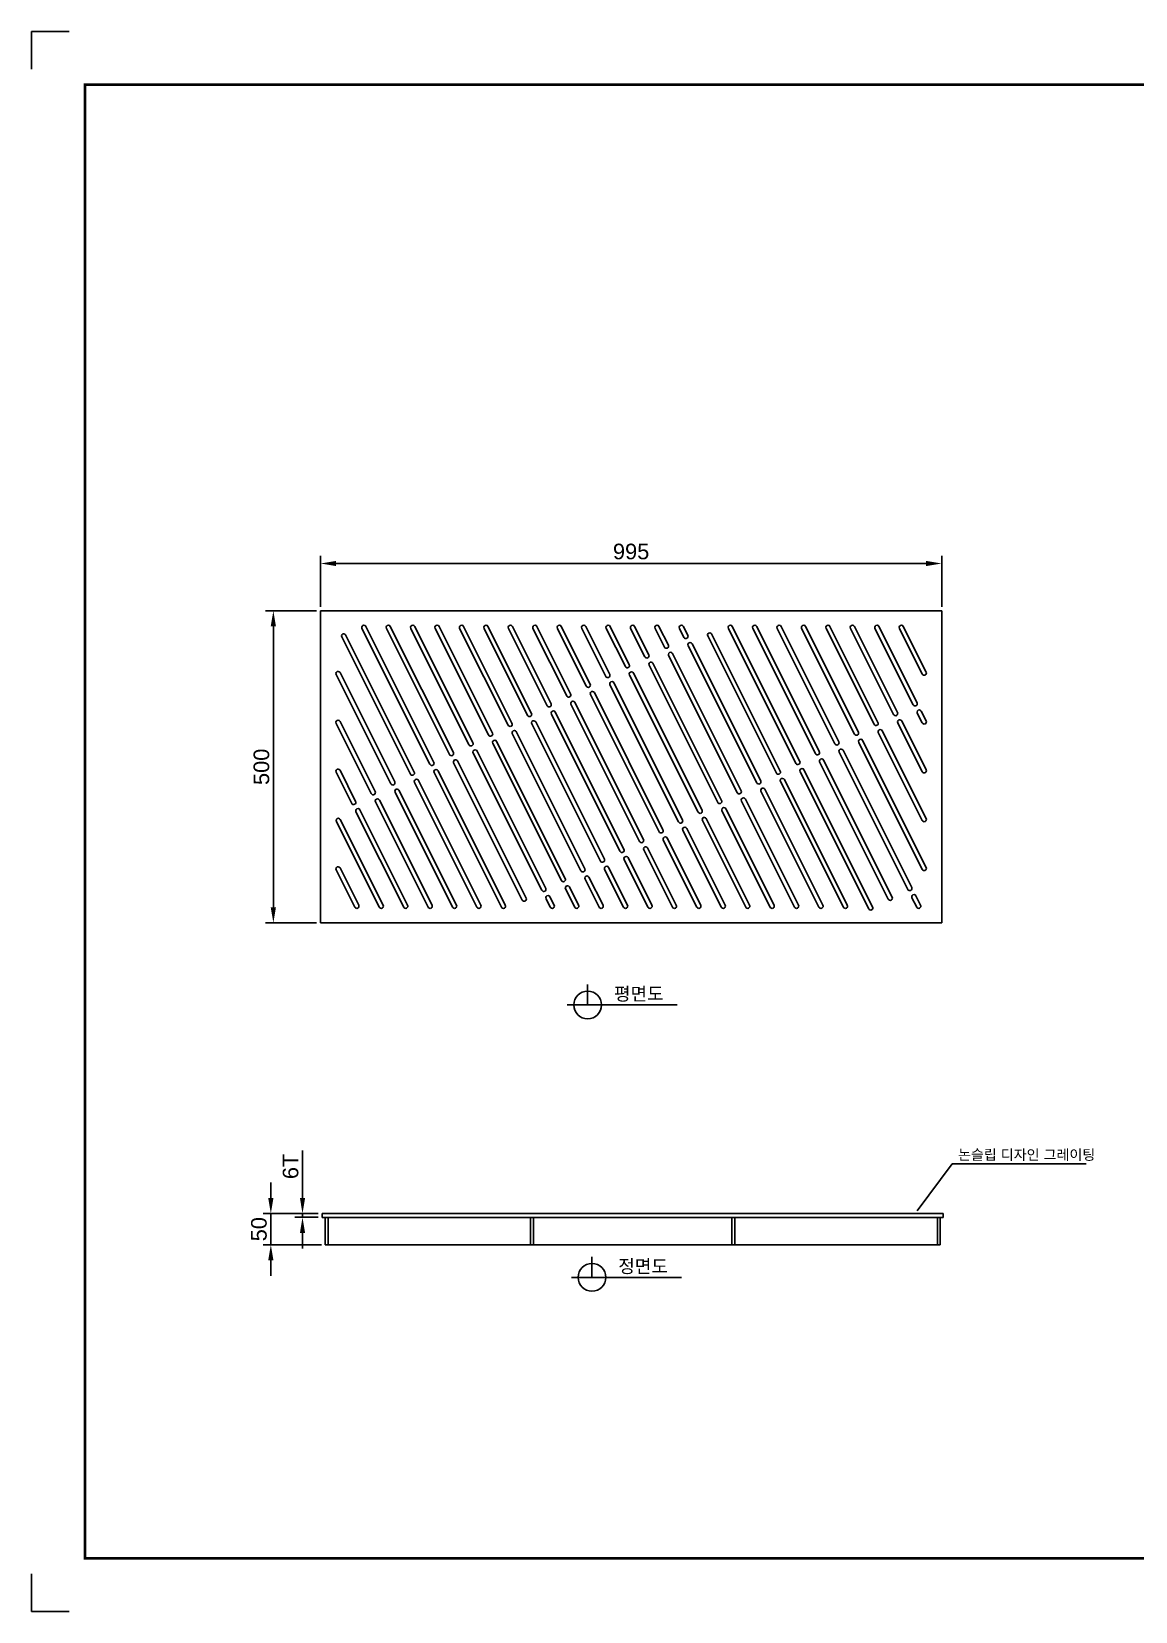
# Model space of a CAD drawing. Header units: millimetres. Extents: x 1719 to 5300, y -2352 to 181.
# Drawn here: x 1719 to 3487, y -2352 to 181 of the extents above; entities that cross this region are included whole.
import ezdxf
from ezdxf.enums import TextEntityAlignment as Align

# ---------------------------------------------------------------- set-up
doc = ezdxf.new("R2010")
doc.units = ezdxf.units.MM
for name, color, linetype in [('LAYOUT', 7, 'Continuous'), ('TEXT', 7, 'Continuous'), ('압연강', 40, 'Continuous')]:
    doc.layers.add(name, color=color, linetype=linetype)
doc.styles.get("Standard").update_dxf_attribs({"font": 'arial.ttf'})
doc.dimstyles.new('ISO-25', dxfattribs={"dimscale": 10, "dimtxt": 2.5, "dimasz": 2.5, "dimexe": 1.25, "dimexo": 0.625, "dimtad": 1, "dimtxsty": 'Standard', "dimcen": 2.5, "dimadec": 0, "dimazin": 0, "dimtfac": 1, "dimtmove": 0, "dimatfit": 3, "dimfxl": 1, "dimarcsym": 0})

# ---------------------------------------------------------------- blocks, each defined once
blk = doc.blocks.new('*D0')
at = {"color": 0, "lineweight": -2, "transparency": 16777216}
for p, q in [((2102.2, -1688.9), (2102.2, -1663.9)), ((2178.1, -1713.9), (2089.7, -1713.9)), ((2102.2, -1763.9), (2102.2, -1713.9)), ((2183.1, -1763.9), (2089.7, -1763.9)), ((2102.2, -1788.9), (2102.2, -1813.9))]:
    blk.add_line(p, q, dxfattribs=at)
at = {"color": 0, "transparency": 16777216}
for points in [[(2098, -1688.9), (2106.4, -1688.9), (2102.2, -1713.9)], [(2098, -1788.9), (2106.4, -1788.9), (2102.2, -1763.9)]]:
    blk.add_solid(points, dxfattribs=at)
at = {"layer": 'Defpoints', "color": 0, "transparency": 16777216}
for p in [(2102.2, -1713.9), (2184.3, -1713.9), (2189.3, -1763.9)]:
    blk.add_point(p, dxfattribs=at)
at = {"color": 0, "transparency": 16777216, "insert": (2083.2, -1738.9), "char_height": 25, "attachment_point": 5, "rotation": 90}
blk.add_mtext('50', dxfattribs=at)
blk = doc.blocks.new('*D1')
at = {"color": 0, "lineweight": -2, "transparency": 16777216}
for p, q in [((2152.9, -1688.9), (2152.9, -1612.7)), ((2178.1, -1713.9), (2140.4, -1713.9)), ((2178.1, -1719.9), (2140.4, -1719.9)), ((2152.9, -1719.9), (2152.9, -1713.9)), ((2152.9, -1744.9), (2152.9, -1769.9))]:
    blk.add_line(p, q, dxfattribs=at)
at = {"color": 0, "transparency": 16777216}
for points in [[(2148.8, -1688.9), (2157.1, -1688.9), (2152.9, -1713.9)], [(2148.8, -1744.9), (2157.1, -1744.9), (2152.9, -1719.9)]]:
    blk.add_solid(points, dxfattribs=at)
at = {"layer": 'Defpoints', "color": 0, "transparency": 16777216}
for p in [(2152.9, -1713.9), (2184.3, -1713.9), (2184.3, -1719.9)]:
    blk.add_point(p, dxfattribs=at)
at = {"color": 0, "transparency": 16777216, "insert": (2133.9, -1638.3), "char_height": 25, "attachment_point": 5, "rotation": 90}
blk.add_mtext('6T', dxfattribs=at)
blk = doc.blocks.new('*D2')
at = {"color": 0, "lineweight": -2, "transparency": 16777216}
for p, q in [((2175.6, -747.8), (2093.7, -747.8)), ((2106.2, -772.8), (2106.2, -1222.8)), ((2175.6, -1247.8), (2093.7, -1247.8))]:
    blk.add_line(p, q, dxfattribs=at)
at = {"color": 0, "transparency": 16777216}
for points in [[(2102, -772.8), (2110.4, -772.8), (2106.2, -747.8)], [(2102, -1222.8), (2110.4, -1222.8), (2106.2, -1247.8)]]:
    blk.add_solid(points, dxfattribs=at)
at = {"layer": 'Defpoints', "color": 0, "transparency": 16777216}
for p in [(2181.8, -747.8), (2106.2, -1247.8), (2181.8, -1247.8)]:
    blk.add_point(p, dxfattribs=at)
at = {"color": 0, "transparency": 16777216, "insert": (2087.2, -997.8), "char_height": 25, "attachment_point": 5, "rotation": 90}
blk.add_mtext('500', dxfattribs=at)
blk = doc.blocks.new('*D3')
at = {"color": 0, "lineweight": -2, "transparency": 16777216}
for p, q in [((2181.8, -741.5), (2181.8, -659.4)), ((2206.8, -671.9), (3151.8, -671.9)), ((3176.8, -741.5), (3176.8, -659.4))]:
    blk.add_line(p, q, dxfattribs=at)
at = {"color": 0, "transparency": 16777216}
for points in [[(2206.8, -667.7), (2206.8, -676), (2181.8, -671.9)], [(3151.8, -667.7), (3151.8, -676), (3176.8, -671.9)]]:
    blk.add_solid(points, dxfattribs=at)
at = {"layer": 'Defpoints', "color": 0, "transparency": 16777216}
for p in [(3176.8, -671.9), (2181.8, -747.8), (3176.8, -747.8)]:
    blk.add_point(p, dxfattribs=at)
at = {"color": 0, "transparency": 16777216, "insert": (2679.3, -652.8), "char_height": 25, "attachment_point": 5}
blk.add_mtext('995', dxfattribs=at)

msp = doc.modelspace()

# ---------------------------------------------------------------- linework, layer by layer
for p, q in [((1719.009, 180.702), (1779.301, 180.702)), ((1719.009, 120.411), (1719.009, 180.702)), ((2181.835, -747.761), (3176.835, -747.761)), ((2181.835, -747.761), (2181.835, -1247.761)), ((3176.835, -747.761), (3176.835, -1247.761)), ((3176.835, -1247.761), (2181.835, -1247.761)), ((2609.673, -1379.419), (2609.673, -1346.647)), ((2753.315, -1379.419), (2576.902, -1379.419)), ((3179.335, -1713.945), (2184.335, -1713.945)), ((2184.335, -1719.945), (2184.335, -1713.945)), ((3179.335, -1719.945), (2184.335, -1719.945)), ((2189.335, -1719.945), (2189.335, -1763.945)), ((2193.835, -1719.945), (2193.835, -1763.945)), ((2518.335, -1763.945), (2518.335, -1719.945)), ((2522.835, -1763.945), (2522.835, -1719.945)), ((2840.835, -1763.945), (2840.835, -1719.945)), ((2845.335, -1763.945), (2845.335, -1719.945)), ((3169.835, -1719.945), (3169.835, -1763.945)), ((3174.335, -1719.945), (3174.335, -1763.945)), ((3179.335, -1719.945), (3179.335, -1713.945)), ((3174.335, -1763.945), (2189.335, -1763.945)), ((2616.595, -1816.154), (2616.595, -1783.383)), ((2760.237, -1816.154), (2583.824, -1816.154)), ((1719.009, -2351.554), (1719.009, -2291.263)), ((1779.301, -2351.554), (1719.009, -2351.554))]:
    msp.add_line(p, q)
at = {"color": 4}
for p, q in [((3137.641, -1709.264), (3193.729, -1634.19)), ((3193.729, -1634.19), (3408.432, -1634.19))]:
    msp.add_line(p, q, dxfattribs=at)
for centre in [(2609.673, -1379.419), (2616.595, -1816.154)]:
    msp.add_circle(centre, 22.209)
at = {"layer": 'LAYOUT'}
msp.add_line((1804.27, -2163.98), (1804.27, -2266.293), dxfattribs=at)
at = {"layer": 'LAYOUT', "const_width": 4.263}
msp.add_lwpolyline([(1804.27, -2266.293), (5214.717, -2266.293), (5214.717, 95.441), (1804.27, 95.441)], close=True, dxfattribs=at)
at = {"layer": '압연강'}
for p, q in [((2248.08, -775.891), (2356.995, -993.721)), ((2254.341, -772.761), (2363.256, -990.591)), ((2287.212, -775.891), (2388.3, -978.069)), ((2293.473, -772.761), (2394.561, -974.938)), ((2326.343, -775.891), (2419.605, -962.416)), ((2332.604, -772.761), (2425.866, -959.286)), ((2365.474, -775.891), (2450.91, -946.764)), ((2371.735, -772.761), (2457.171, -943.633)), ((2404.605, -775.891), (2482.215, -931.111)), ((2410.866, -772.761), (2488.476, -927.981)), ((2443.736, -775.891), (2513.52, -915.459)), ((2449.997, -772.761), (2519.781, -912.328)), ((2482.868, -775.891), (2544.825, -899.806)), ((2489.129, -772.761), (2551.086, -896.676)), ((2521.999, -775.891), (2576.13, -884.154)), ((2528.26, -772.761), (2582.391, -881.023)), ((2561.13, -775.891), (2607.435, -868.501)), ((2567.391, -772.761), (2613.696, -865.371)), ((2600.261, -775.891), (2638.74, -852.849)), ((2606.522, -772.761), (2645.001, -849.719)), ((2639.392, -775.891), (2670.045, -837.197)), ((2645.653, -772.761), (2676.306, -834.066)), ((2678.524, -775.891), (2701.35, -821.544)), ((2684.785, -772.761), (2707.611, -818.414)), ((2717.655, -775.891), (2732.655, -805.892)), ((2723.916, -772.761), (2738.916, -802.761)), ((2756.786, -775.891), (2763.96, -790.239)), ((2763.047, -772.761), (2770.221, -787.109)), ((2808.234, -784.873), (2918.172, -1004.748)), ((2835.048, -775.891), (2943.216, -992.226)), ((2841.309, -772.761), (2949.477, -989.095)), ((2874.179, -775.891), (2974.521, -976.573)), ((2880.44, -772.761), (2980.782, -973.443)), ((2913.311, -775.891), (3005.826, -960.921)), ((2919.572, -772.761), (3012.087, -957.791)), ((2952.442, -775.891), (3037.131, -945.269)), ((2958.703, -772.761), (3043.391, -942.138)), ((2991.573, -775.891), (3068.435, -929.616)), ((2997.834, -772.761), (3074.696, -926.486)), ((3030.704, -775.891), (3099.74, -913.964)), ((3036.965, -772.761), (3106.001, -910.833)), ((3069.835, -775.891), (3131.045, -898.311)), ((3076.096, -772.761), (3137.306, -895.181)), ((3108.967, -775.891), (3145.574, -849.105)), ((3115.228, -772.761), (3151.835, -845.975)), ((2215.753, -789.498), (2325.691, -1009.374)), ((2222.014, -786.368), (2331.952, -1006.243)), ((2770.668, -803.656), (2880.606, -1023.531)), ((2776.929, -800.525), (2886.867, -1020.4)), ((2801.973, -788.003), (2911.911, -1007.878)), ((2708.058, -834.96), (2817.996, -1054.836)), ((2714.319, -831.83), (2824.257, -1051.705)), ((2739.363, -819.308), (2849.301, -1039.183)), ((2745.624, -816.177), (2855.562, -1036.053)), ((2206.835, -849.924), (2294.386, -1025.026)), ((2213.095, -846.794), (2300.647, -1021.896)), ((2676.753, -850.613), (2786.691, -1070.488)), ((2683.014, -847.482), (2792.952, -1067.358)), ((2614.143, -881.918), (2724.081, -1101.793)), ((2620.404, -878.787), (2730.342, -1098.663)), ((2645.448, -866.265), (2755.386, -1086.141)), ((2651.709, -863.135), (2761.647, -1083.01)), ((2557.794, -910.092), (2667.732, -1129.968)), ((2582.838, -897.57), (2692.776, -1117.446)), ((2589.099, -894.44), (2699.037, -1114.315)), ((3144.015, -908.597), (3151.835, -924.237)), ((2206.835, -928.186), (2263.081, -1040.679)), ((2213.095, -925.056), (2269.342, -1037.548)), ((2520.228, -928.875), (2630.166, -1148.751)), ((2526.489, -925.745), (2636.427, -1145.62)), ((2551.533, -913.223), (2661.471, -1133.098)), ((3106.449, -927.38), (3145.574, -1005.63)), ((3112.71, -924.249), (3151.835, -1002.499)), ((3137.754, -911.728), (3145.574, -927.367)), ((2457.619, -960.18), (2567.556, -1180.056)), ((2463.88, -957.05), (2573.817, -1176.925)), ((2488.923, -944.528), (2598.861, -1164.403)), ((2495.184, -941.397), (2605.122, -1161.273)), ((3043.839, -958.685), (3145.574, -1162.155)), ((3050.1, -955.554), (3151.835, -1159.024)), ((3075.144, -943.032), (3145.574, -1083.892)), ((3081.405, -939.902), (3151.835, -1080.762)), ((2426.314, -975.833), (2536.251, -1195.708)), ((2432.575, -972.702), (2542.512, -1192.578)), ((2987.49, -986.859), (3097.427, -1206.735)), ((3012.534, -974.337), (3122.471, -1194.213)), ((3018.795, -971.207), (3128.732, -1191.082)), ((2206.835, -1006.449), (2231.776, -1056.331)), ((2213.095, -1003.318), (2238.037, -1053.201)), ((2363.704, -1007.138), (2471.515, -1222.761)), ((2369.965, -1004.007), (2477.776, -1219.63)), ((2395.009, -991.485), (2504.946, -1211.361)), ((2401.27, -988.355), (2511.207, -1208.23)), ((2949.924, -1005.642), (3059.862, -1225.518)), ((2956.185, -1002.512), (3066.123, -1222.387)), ((2981.229, -989.99), (3091.166, -1209.865)), ((2307.355, -1035.312), (2399.514, -1219.63)), ((2332.399, -1022.79), (2432.384, -1222.761)), ((2338.66, -1019.66), (2438.645, -1219.63)), ((2887.314, -1036.947), (2980.221, -1222.761)), ((2893.575, -1033.817), (2986.482, -1219.63)), ((2918.619, -1021.295), (3019.352, -1222.761)), ((2924.88, -1018.164), (3025.613, -1219.63)), ((2269.789, -1054.095), (2354.122, -1222.761)), ((2276.05, -1050.965), (2360.383, -1219.63)), ((2301.094, -1038.443), (2393.253, -1222.761)), ((2856.009, -1052.6), (2941.089, -1222.761)), ((2862.27, -1049.469), (2947.35, -1219.63)), ((2207.179, -1085.4), (2275.859, -1222.761)), ((2213.44, -1082.27), (2282.12, -1219.63)), ((2238.484, -1069.748), (2314.99, -1222.761)), ((2244.745, -1066.617), (2321.251, -1219.63)), ((2793.399, -1083.905), (2862.827, -1222.761)), ((2799.66, -1080.774), (2869.088, -1219.63)), ((2824.704, -1068.252), (2901.958, -1222.761)), ((2830.965, -1065.122), (2908.219, -1219.63)), ((2737.05, -1112.079), (2790.826, -1219.63)), ((2762.094, -1099.557), (2823.696, -1222.761)), ((2768.355, -1096.427), (2829.957, -1219.63)), ((2699.484, -1130.862), (2745.434, -1222.761)), ((2705.745, -1127.732), (2751.695, -1219.63)), ((2730.789, -1115.21), (2784.565, -1222.761)), ((2206.835, -1162.974), (2236.728, -1222.761)), ((2213.095, -1159.843), (2242.989, -1219.63)), ((2636.874, -1162.167), (2667.171, -1222.761)), ((2643.135, -1159.037), (2673.432, -1219.63)), ((2668.179, -1146.515), (2706.302, -1222.761)), ((2674.44, -1143.384), (2712.563, -1219.63)), ((2605.569, -1177.82), (2628.04, -1222.761)), ((2611.83, -1174.689), (2634.301, -1219.63)), ((2542.959, -1209.125), (2549.778, -1222.761)), ((2549.22, -1205.994), (2556.039, -1219.63)), ((2574.264, -1193.472), (2588.909, -1222.761)), ((2580.525, -1190.342), (2595.17, -1219.63)), ((3129.18, -1207.629), (3136.745, -1222.761)), ((3135.441, -1204.499), (3143.006, -1219.63))]:
    msp.add_line(p, q, dxfattribs=at)
for centre, start, end in [((2218.883, -787.933), 26.565051, 206.565051), ((2251.211, -774.326), 26.565051, 206.565051), ((2290.342, -774.326), 26.565051, 206.565051), ((2329.473, -774.326), 26.565051, 206.565051), ((2368.605, -774.326), 26.565051, 206.565051), ((2407.736, -774.326), 26.565051, 206.565051), ((2446.867, -774.326), 26.565051, 206.565051), ((2485.998, -774.326), 26.565051, 206.565051), ((2525.129, -774.326), 26.565051, 206.565051), ((2564.26, -774.326), 26.565051, 206.565051), ((2603.392, -774.326), 26.565051, 206.565051), ((2642.523, -774.326), 26.565051, 206.565051), ((2681.654, -774.326), 26.565051, 206.565051), ((2720.785, -774.326), 26.565051, 206.565051), ((2759.916, -774.326), 26.565051, 206.565051), ((2805.103, -786.438), 26.565051, 206.565051), ((2838.179, -774.326), 26.565051, 206.565051), ((2877.31, -774.326), 26.565051, 206.565051), ((2916.441, -774.326), 26.565051, 206.565051), ((2955.572, -774.326), 26.565051, 206.565051), ((2994.704, -774.326), 26.565051, 206.565051), ((3033.835, -774.326), 26.565051, 206.565051), ((3072.966, -774.326), 26.565051, 206.565051), ((3112.097, -774.326), 26.565051, 206.565051), ((2735.785, -804.326), 206.565051, 26.565051), ((2767.09, -788.674), 206.565051, 26.565051), ((2773.799, -802.09), 26.565051, 206.565051), ((2673.175, -835.631), 206.565051, 26.565051), ((2704.48, -819.979), 206.565051, 26.565051), ((2711.189, -833.395), 26.565051, 206.565051), ((2742.494, -817.743), 26.565051, 206.565051), ((2209.965, -848.359), 26.565051, 206.565051), ((2641.871, -851.284), 206.565051, 26.565051), ((2679.884, -849.048), 26.565051, 206.565051), ((3148.704, -847.54), 206.565051, 26.565051), ((2579.261, -882.589), 206.565051, 26.565051), ((2610.566, -866.936), 206.565051, 26.565051), ((2617.274, -880.353), 26.565051, 206.565051), ((2648.579, -864.7), 26.565051, 206.565051), ((2547.956, -898.241), 206.565051, 26.565051), ((2554.664, -911.658), 26.565051, 206.565051), ((2585.969, -896.005), 26.565051, 206.565051), ((3102.871, -912.398), 206.565051, 26.565051), ((3134.176, -896.746), 206.565051, 26.565051), ((3140.884, -910.162), 26.565051, 206.565051), ((2209.965, -926.621), 26.565051, 206.565051), ((2485.346, -929.546), 206.565051, 26.565051), ((2516.651, -913.894), 206.565051, 26.565051), ((2523.359, -927.31), 26.565051, 206.565051), ((3071.566, -928.051), 206.565051, 26.565051), ((3109.579, -925.815), 26.565051, 206.565051), ((3148.704, -925.802), 206.565051, 26.565051), ((2422.736, -960.851), 206.565051, 26.565051), ((2454.041, -945.199), 206.565051, 26.565051), ((2460.749, -958.615), 26.565051, 206.565051), ((2492.054, -942.963), 26.565051, 206.565051), ((3008.956, -959.356), 206.565051, 26.565051), ((3040.261, -943.703), 206.565051, 26.565051), ((3046.969, -957.12), 26.565051, 206.565051), ((3078.274, -941.467), 26.565051, 206.565051), ((2391.431, -976.504), 206.565051, 26.565051), ((2398.139, -989.92), 26.565051, 206.565051), ((2429.444, -974.268), 26.565051, 206.565051), ((2977.651, -975.008), 206.565051, 26.565051), ((2984.359, -988.425), 26.565051, 206.565051), ((3015.664, -972.772), 26.565051, 206.565051), ((2209.965, -1004.884), 26.565051, 206.565051), ((2328.821, -1007.809), 206.565051, 26.565051), ((2360.126, -992.156), 206.565051, 26.565051), ((2366.834, -1005.572), 26.565051, 206.565051), ((2915.041, -1006.313), 206.565051, 26.565051), ((2946.346, -990.661), 206.565051, 26.565051), ((2953.054, -1004.077), 26.565051, 206.565051), ((3148.704, -1004.065), 206.565051, 26.565051), ((2266.211, -1039.113), 206.565051, 26.565051), ((2297.516, -1023.461), 206.565051, 26.565051), ((2304.224, -1036.877), 26.565051, 206.565051), ((2335.529, -1021.225), 26.565051, 206.565051), ((2852.431, -1037.618), 206.565051, 26.565051), ((2883.736, -1021.966), 206.565051, 26.565051), ((2890.444, -1035.382), 26.565051, 206.565051), ((2921.749, -1019.73), 26.565051, 206.565051), ((2234.906, -1054.766), 206.565051, 26.565051), ((2272.919, -1052.53), 26.565051, 206.565051), ((2821.126, -1053.271), 206.565051, 26.565051), ((2827.835, -1066.687), 26.565051, 206.565051), ((2859.139, -1051.035), 26.565051, 206.565051), ((2210.309, -1083.835), 26.565051, 206.565051), ((2241.614, -1068.182), 26.565051, 206.565051), ((2758.516, -1084.576), 206.565051, 26.565051), ((2789.821, -1068.923), 206.565051, 26.565051), ((2796.53, -1082.339), 26.565051, 206.565051), ((3148.704, -1082.327), 206.565051, 26.565051), ((2727.211, -1100.228), 206.565051, 26.565051), ((2733.92, -1113.644), 26.565051, 206.565051), ((2765.225, -1097.992), 26.565051, 206.565051), ((2664.602, -1131.533), 206.565051, 26.565051), ((2695.907, -1115.881), 206.565051, 26.565051), ((2702.615, -1129.297), 26.565051, 206.565051), ((2209.965, -1161.408), 26.565051, 206.565051), ((2601.992, -1162.838), 206.565051, 26.565051), ((2633.297, -1147.185), 206.565051, 26.565051), ((2640.005, -1160.602), 26.565051, 206.565051), ((2671.31, -1144.949), 26.565051, 206.565051), ((3148.704, -1160.589), 206.565051, 26.565051), ((2570.687, -1178.49), 206.565051, 26.565051), ((2577.395, -1191.907), 26.565051, 206.565051), ((2608.7, -1176.254), 26.565051, 206.565051), ((2508.077, -1209.795), 206.565051, 26.565051), ((2539.382, -1194.143), 206.565051, 26.565051), ((2546.09, -1207.559), 26.565051, 206.565051), ((3094.297, -1208.3), 206.565051, 26.565051), ((3125.602, -1192.648), 206.565051, 26.565051), ((3132.31, -1206.064), 26.565051, 206.565051), ((2239.859, -1221.196), 206.565051, 26.565051), ((2278.99, -1221.196), 206.565051, 26.565051), ((2318.121, -1221.196), 206.565051, 26.565051), ((2357.252, -1221.196), 206.565051, 26.565051), ((2396.383, -1221.196), 206.565051, 26.565051), ((2435.515, -1221.196), 206.565051, 26.565051), ((2474.646, -1221.196), 206.565051, 26.565051), ((2552.908, -1221.196), 206.565051, 26.565051), ((2592.039, -1221.196), 206.565051, 26.565051), ((2631.17, -1221.196), 206.565051, 26.565051), ((2670.302, -1221.196), 206.565051, 26.565051), ((2709.433, -1221.196), 206.565051, 26.565051), ((2748.564, -1221.196), 206.565051, 26.565051), ((2787.695, -1221.196), 206.565051, 26.565051), ((2826.826, -1221.196), 206.565051, 26.565051), ((2865.958, -1221.196), 206.565051, 26.565051), ((2905.089, -1221.196), 206.565051, 26.565051), ((2944.22, -1221.196), 206.565051, 26.565051), ((2983.351, -1221.196), 206.565051, 26.565051), ((3022.482, -1221.196), 206.565051, 26.565051), ((3062.992, -1223.952), 206.565051, 26.565051), ((3139.876, -1221.196), 206.565051, 26.565051)]:
    msp.add_arc(centre, 3.5, start, end, dxfattribs=at)

# ---------------------------------------------------------------- texts
at = {"color": 4}
msp.add_text('논슬립 디자인 그레이팅', height=16.5, dxfattribs=at).set_placement((3202.93, -1627.751))
at = {"layer": 'TEXT'}
for s, p in [('평면도', (2691.589, -1372.13)), ('정면도', (2698.511, -1808.865))]:
    msp.add_text(s, height=21.125, dxfattribs=at).set_placement(p, align=Align.CENTER)

# ---------------------------------------------------------------- dimensions: what is measured, and where the dimension line sits
dim = msp.add_linear_dim(base=(3176.835, -671.855), p1=(2181.835, -747.761), p2=(3176.835, -747.761), dimstyle='ISO-25')
dim.commit()
dim.dimension.update_dxf_attribs({"geometry": '*D3', "text_midpoint": (2679.335, -652.841)})
for base, p1, p2, picture, middle in [((2106.205, -1247.761), (2181.835, -747.761), (2181.835, -1247.761), '*D2', (2087.191, -997.761)), ((2102.189, -1713.945), (2189.335, -1763.945), (2184.335, -1713.945), '*D0', (2083.174, -1738.945))]:
    dim = msp.add_linear_dim(base=base, p1=p1, p2=p2, angle=90, dimstyle='ISO-25')
    dim.commit()
    dim.dimension.update_dxf_attribs({"geometry": picture, "text_midpoint": middle})
dim = msp.add_linear_dim(base=(2152.922, -1713.945), p1=(2184.335, -1719.945), p2=(2184.335, -1713.945), angle=90, text='<>T', dimstyle='ISO-25')
dim.commit()
dim.dimension.update_dxf_attribs({"geometry": '*D1', "text_midpoint": (2133.908, -1638.323)})

doc.saveas('drawing.dxf')
